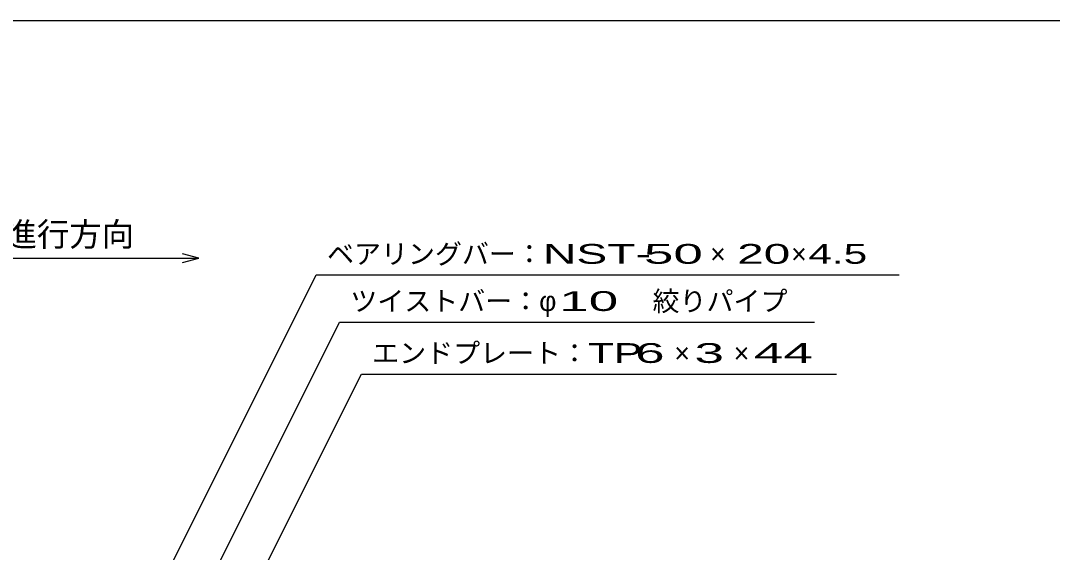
# Model space of a CAD drawing. Units: millimetres, scale not verified. Extents: x -1456 to 1389, y -1026 to 839.
# Drawn here: x -939 to -174, y 445 to 839 of the extents above; entities that cross this region are included whole.
import ezdxf
from ezdxf.enums import TextEntityAlignment as Align

# ---------------------------------------------------------------- set-up
doc = ezdxf.new("R2010")
doc.units = ezdxf.units.MM
doc.header["$LTSCALE"] = 8
doc.layers.add('0_2', color=150, linetype='Continuous', lineweight=25)
doc.layers.add('22', color=2, linetype='Continuous', lineweight=25)
doc.styles.add('ベクトル', font='')
doc.styles.get('ベクトル').set_extended_font_data('ベクトル')

msp = doc.modelspace()

# ---------------------------------------------------------------- linework, layer by layer
at = {"layer": '0_2'}
msp.add_line((-1379.2, 838.8), (1388.8, 838.8), dxfattribs=at)
at = {"layer": '22', "color": 4}
for p, q in [((-807, 662.8), (-819, 666)), ((-1047, 662.8), (-807, 662.8)), ((-819, 659.6), (-807, 662.8)), ((-907, 276.3), (-720, 650.3)), ((-720, 650.3), (-288, 650.3)), ((-847.25, 326.3), (-702.75, 615.3)), ((-702.75, 615.3), (-350.75, 615.3)), ((-763.55, 422.8), (-686.55, 576.8)), ((-686.55, 576.8), (-334.55, 576.8))]:
    msp.add_line(p, q, dxfattribs=at)

# ---------------------------------------------------------------- texts
at = {"layer": '22', "style": 'ベクトル'}
for s, height, p in [('車両進行方向', 17.6, (-999, 680.4)), ('ベアリングバー：', 14.66, (-712, 665.9)), ('×', 14.66, (-428, 665.9)), ('×', 14.66, (-368, 665.9)), ('ツイストバー：', 14.66, (-694.75, 630.9)), ('φ', 14.66, (-554.75, 630.9)), ('絞りパイプ', 14.66, (-470.75, 630.9)), ('エンドプレート：', 14.66, (-678.55, 592.4)), ('×', 14.66, (-454.55, 592.4)), ('×', 14.66, (-410.55, 592.4))]:
    msp.add_text(s, height=height, dxfattribs=at).set_placement(p, align=Align.MIDDLE_LEFT)
for s, width, p in [('NST-', 1.75, (-552, 665.9)), (' 50 ', 2, (-488, 665.9)), ('20', 1.8, (-408, 665.9)), (' 4.5 ', 1.6, (-364, 665.9)), (' 10 ', 2, (-550.75, 630.9)), ('TP', 1.6, (-518.55, 592.4)), (' 6 ', 2, (-494.55, 592.4)), (' 3 ', 2, (-450.55, 592.4)), (' 44 ', 2, (-406.55, 592.4))]:
    msp.add_text(s, height=14.66, dxfattribs=dict(at, width=width)).set_placement(p, align=Align.MIDDLE_LEFT)

doc.saveas('drawing.dxf')
